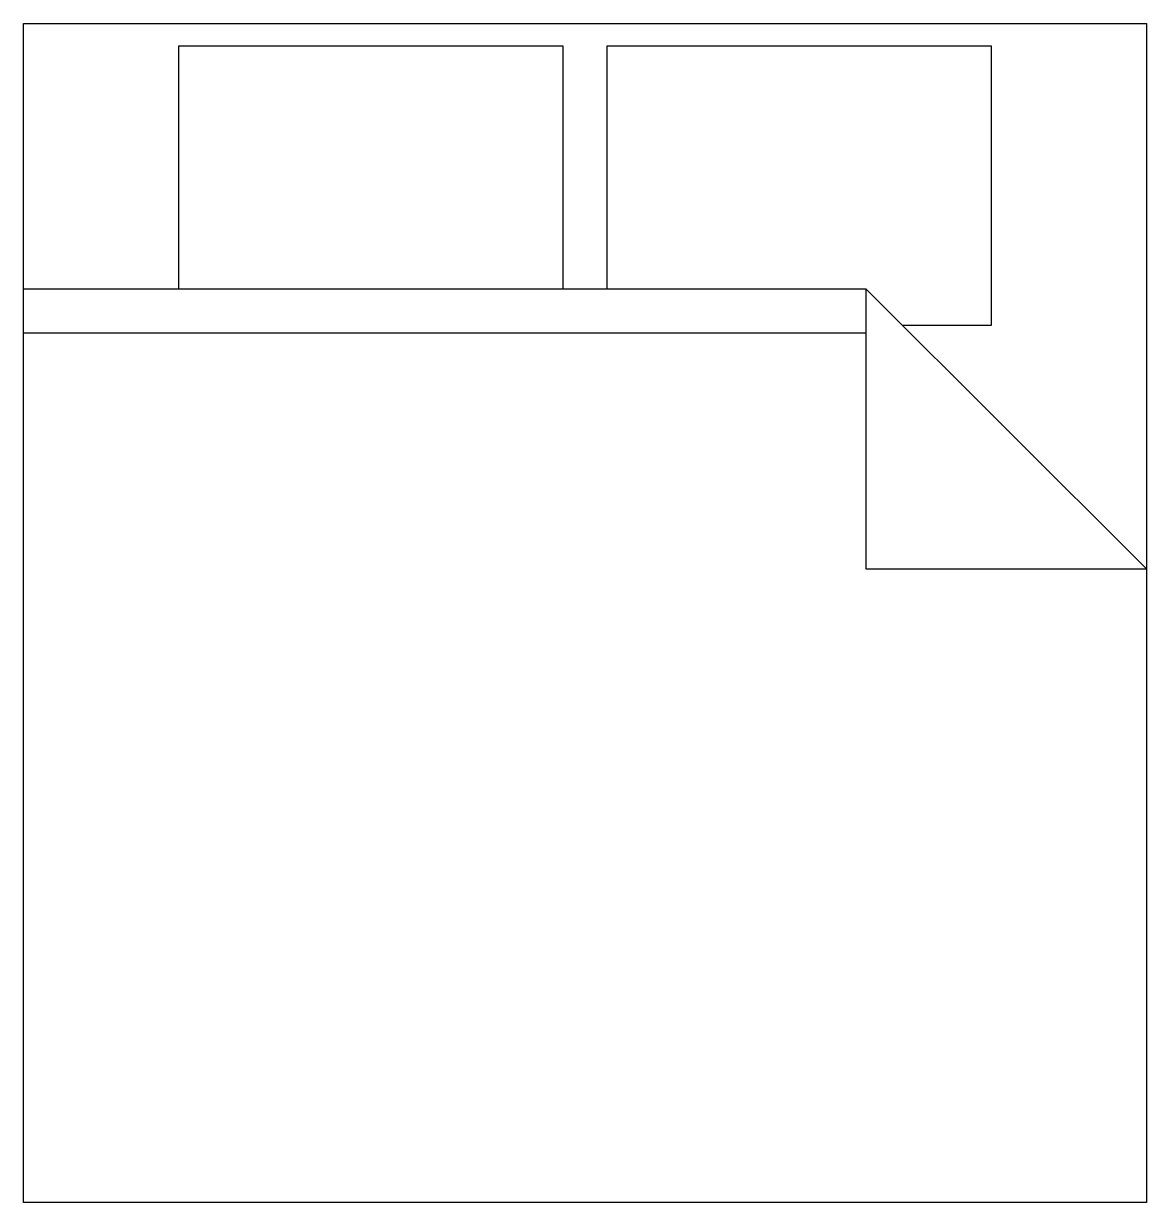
# Model space of a CAD drawing. Header units: millimetres. Extents: x -1000 to 1000, y -2100 to 0.
import ezdxf

# ---------------------------------------------------------------- set-up
doc = ezdxf.new("R2010")
doc.units = ezdxf.units.MM
doc.layers.add('Furniture_家具', color=253, linetype='Continuous')

msp = doc.modelspace()

# ---------------------------------------------------------------- linework, layer by layer
at = {"layer": 'Furniture_家具', "linetype": 'Continuous'}
for p, q in [((-1000, 0), (1000, 0)), ((-1000, -2100.1), (-1000, 0)), ((1000, 0), (1000, -2100.1)), ((-723.7, -472.5), (-723.7, -39.4)), ((-723.7, -39.4), (-39.5, -39.4)), ((-39.5, -39.4), (-39.5, -472.5)), ((39.5, -39.4), (723.7, -39.4)), ((39.5, -472.5), (39.5, -39.4)), ((723.7, -39.4), (723.7, -538.1)), ((-1000, -472.5), (500, -472.5)), ((500, -472.5), (500, -971.3)), ((1000, -971.3), (500, -472.5)), ((723.7, -538.1), (565.8, -538.1)), ((500, -551.3), (-1000, -551.3)), ((500, -971.3), (1000, -971.3)), ((1000, -2100.1), (-1000, -2100.1))]:
    msp.add_line(p, q, dxfattribs=at)

doc.saveas('drawing.dxf')
